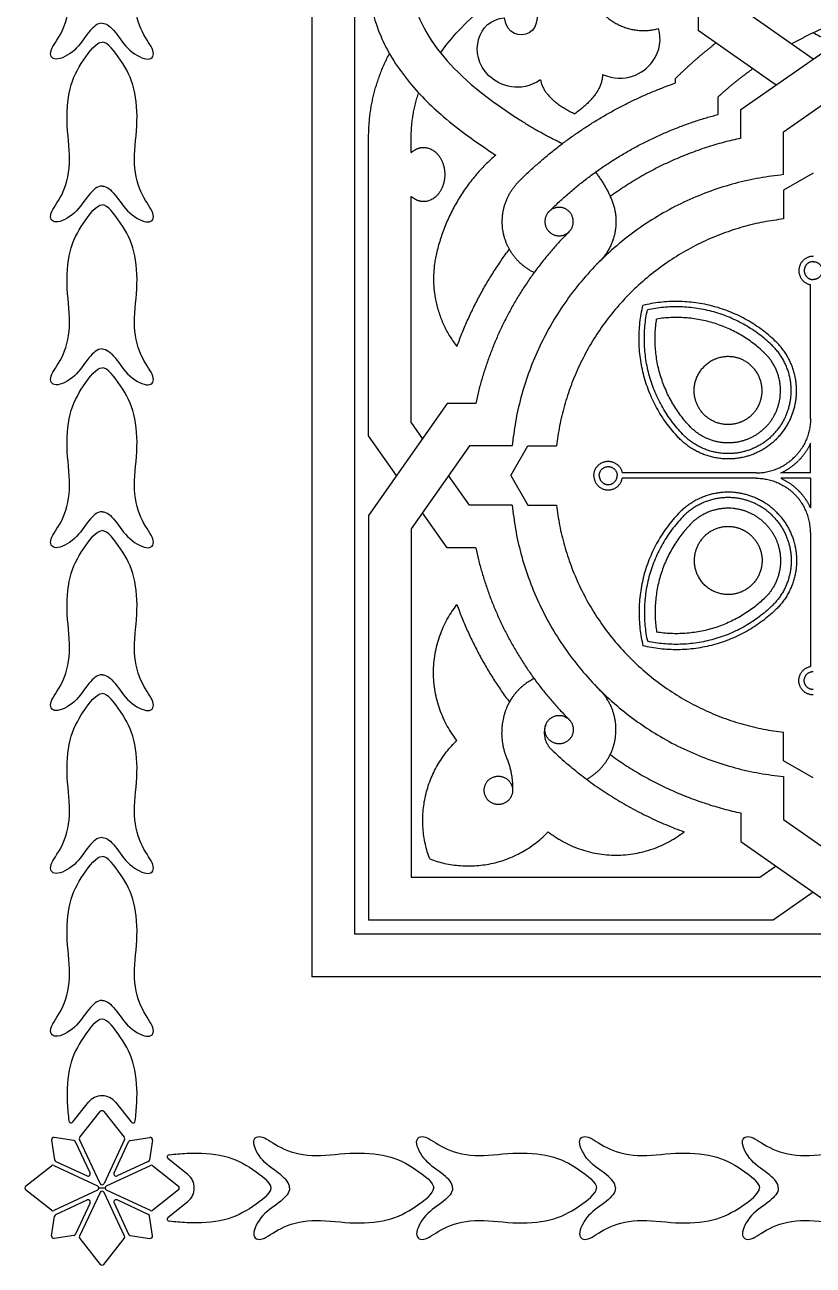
# Model space of a CAD drawing. Header units: millimetres. Extents: x -100 to 100, y -100 to 100.
# Drawn here: x -71.68 to -47.06, y -71.68 to -32.94 of the extents above; entities that cross this region are included whole.
import ezdxf

# ---------------------------------------------------------------- set-up
doc = ezdxf.new("R2010")
doc.units = ezdxf.units.MM
doc.header["$MEASUREMENT"] = 0
doc.layers.add('Layer 03', color=5, linetype='Continuous')

msp = doc.modelspace()

# ---------------------------------------------------------------- linework, layer by layer
at = {"layer": 'Layer 03'}
for p, q in [((-62.717, 28.038), (-62.717, -62.675)), ((-61.386, 28.038), (-61.386, -61.343)), ((-50.649, -32.482), (-50.649, -33.124)), ((-47.062, -34.011), (-49.318, -32.431)), ((-48.222, -34.824), (-50.649, -33.124)), ((-49.318, -35.591), (-46.391, -33.541)), ((-47.986, -36.284), (-45.175, -34.315)), ((-51.361, -34.758), (-51.361, -34.618)), ((-49.318, -36.483), (-49.318, -35.591)), ((-60.942, -45.772), (-60.942, -36.449)), ((-47.145, -45.237), (-47.145, -41.057)), ((-58.49, -44.763), (-60.942, -48.266)), ((-57.598, -44.763), (-58.49, -44.763)), ((-60.069, -47.019), (-60.942, -45.772)), ((-47.145, -46.935), (-47.145, -46.008)), ((-48.843, -46.935), (-53.023, -46.935)), ((-48.843, -47.102), (-53.023, -47.102)), ((-47.145, -46.935), (-48.072, -46.935)), ((-47.145, -47.102), (-48.072, -47.102)), ((-47.145, -47.102), (-47.145, -48.029)), ((-60.942, -48.266), (-60.942, -60.899)), ((-58.49, -49.275), (-59.257, -48.179)), ((-47.145, -48.8), (-47.145, -52.98)), ((-57.598, -49.275), (-58.49, -49.275)), ((-49.318, -57.555), (-49.318, -58.447)), ((-49.318, -58.447), (-45.815, -60.899)), ((-47.062, -60.026), (-48.308, -60.899)), ((-48.308, -60.899), (-60.942, -60.899)), ((27.995, -61.343), (-61.386, -61.343)), ((27.995, -62.675), (-62.717, -62.675)), ((-70.18, -67.204), (-69.687, -66.588)), ((-68.843, -66.588), (-68.351, -67.204)), ((-69.639, -68.797), (-70.093, -67.826)), ((-68.891, -68.797), (-68.438, -67.826)), ((-70.705, -68.438), (-69.733, -68.891)), ((-67.826, -68.438), (-68.797, -68.891)), ((-66.588, -68.843), (-67.204, -68.351)), ((-69.128, -69.201), (-67.756, -68.562)), ((-67.682, -68.57), (-66.88, -69.21)), ((-67.756, -69.969), (-69.128, -69.329)), ((-66.88, -69.32), (-67.682, -69.96)), ((-70.705, -70.093), (-69.733, -69.639)), ((-67.826, -70.093), (-68.797, -69.639)), ((-67.204, -70.18), (-66.588, -69.687)), ((-69.639, -69.733), (-70.093, -70.705)), ((-68.891, -69.733), (-68.438, -70.705))]:
    msp.add_line(p, q, dxfattribs=at)
for points in [[(-50.03, -35.741), (-50.03, -35.19)], [(-47.986, -37.621), (-47.986, -36.284)], [(-59.611, -36.933), (-59.611, -36.449)], [(-47.062, -37.575), (-47.986, -38.109)], [(-59.611, -45.352), (-59.611, -38.3)], [(-47.986, -38.109), (-47.986, -39.004)], [(-59.257, -45.858), (-59.611, -45.352)], [(-57.797, -46.094), (-59.611, -48.685)], [(-56.46, -46.094), (-57.797, -46.094)], [(-56.505, -47.019), (-55.971, -46.094)], [(-55.971, -46.094), (-55.076, -46.094)], [(-57.797, -47.943), (-58.444, -47.019)], [(-56.505, -47.019), (-55.971, -47.943)], [(-56.46, -47.943), (-57.797, -47.943)], [(-55.971, -47.943), (-55.076, -47.943)], [(-59.611, -48.685), (-59.611, -59.568)], [(-47.986, -55.928), (-47.986, -55.033)], [(-47.062, -56.462), (-47.986, -55.928)], [(-47.986, -56.417), (-47.986, -57.754)], [(-47.986, -57.754), (-45.395, -59.568)], [(-48.222, -59.214), (-48.728, -59.568)], [(-48.728, -59.568), (-59.611, -59.568)], [(-69.96, -67.682), (-69.32, -66.88)], [(-69.21, -66.88), (-68.57, -67.682)], [(-70.839, -67.772), (-70.745, -68.385)], [(-70.146, -67.786), (-70.759, -67.691)], [(-69.329, -69.128), (-69.969, -67.756)], [(-68.562, -67.756), (-69.201, -69.128)], [(-68.385, -67.786), (-67.772, -67.691)], [(-67.691, -67.772), (-67.786, -68.385)], [(-71.65, -69.21), (-70.848, -68.57)], [(-70.774, -68.562), (-69.402, -69.201)], [(-70.848, -69.96), (-71.65, -69.32)], [(-69.402, -69.329), (-70.774, -69.969)], [(-69.361, -69.265), (-69.169, -69.265)], [(-69.329, -69.402), (-69.969, -70.774)], [(-68.562, -70.774), (-69.201, -69.402)], [(-70.839, -70.759), (-70.745, -70.146)], [(-67.691, -70.759), (-67.786, -70.146)], [(-70.146, -70.745), (-70.759, -70.839)], [(-69.96, -70.848), (-69.32, -71.65)], [(-69.21, -71.65), (-68.57, -70.848)], [(-68.385, -70.745), (-67.772, -70.839)]]:
    msp.add_lwpolyline(points, dxfattribs=at)
for centre, radius, start, end in [((-69.265, -66.924), 0.54, 38.5846, 141.4154), ((-69.265, -66.924), 0.0704, 38.5846, 141.4154), ((-70.235, -67.161), 0.0704, 185.1175, 321.4154), ((-68.296, -67.161), 0.0704, 218.5846, 354.8825), ((-70.77, -67.761), 0.0704, 81.2435, 188.7565), ((-70.156, -67.855), 0.0704, 25, 81.2435), ((-69.905, -67.726), 0.0704, 141.4154, 205), ((-68.625, -67.726), 0.0704, 335, 38.5846), ((-68.374, -67.855), 0.0704, 98.7565, 155), ((-67.761, -67.761), 0.0704, 351.2435, 98.7565), ((-70.804, -68.625), 0.0704, 65, 128.5846), ((-70.675, -68.374), 0.0704, 188.7565, 245), ((-67.855, -68.374), 0.0704, 295, 351.2435), ((-67.726, -68.625), 0.0704, 51.4154, 115), ((-67.161, -68.296), 0.0704, 95.1175, 231.4154), ((-69.703, -68.827), 0.0704, 245, 25), ((-68.827, -68.827), 0.0704, 155, 295), ((-66.924, -69.265), 0.54, 308.5846, 51.4154), ((-71.606, -69.265), 0.0704, 128.5846, 231.4154), ((-69.432, -69.265), 0.0704, 295, 65), ((-69.265, -69.099), 0.0704, 205, 335), ((-69.099, -69.265), 0.0704, 115, 245), ((-66.924, -69.265), 0.0704, 308.5846, 51.4154), ((-69.703, -69.703), 0.0704, 335, 115), ((-69.265, -69.432), 0.0704, 25, 155), ((-68.827, -69.703), 0.0704, 65, 205), ((-70.804, -69.905), 0.0704, 231.4154, 295), ((-70.675, -70.156), 0.0704, 115, 171.2435), ((-67.855, -70.156), 0.0704, 8.7565, 65), ((-67.726, -69.905), 0.0704, 245, 308.5846), ((-67.161, -70.235), 0.0704, 128.5846, 264.8825), ((-70.77, -70.77), 0.0704, 171.2435, 278.7565), ((-70.156, -70.675), 0.0704, 278.7565, 335), ((-69.905, -70.804), 0.0704, 155, 218.5846), ((-68.625, -70.804), 0.0704, 321.4154, 25), ((-68.374, -70.675), 0.0704, 205, 261.2435), ((-67.761, -70.77), 0.0704, 261.2435, 8.7565), ((-69.265, -71.606), 0.0704, 218.5846, 321.4154)]:
    msp.add_arc(centre, radius, start, end, dxfattribs=at)
for points, degree in [([(-69.265, -32.892), (-69.41, -32.892), (-69.675, -33.118), (-70.077, -33.782), (-70.793, -34.132), (-70.956, -33.765), (-70.501, -33.241), (-70.195, -32.235), (-70.395, -31.016), (-70.323, -29.787), (-69.885, -28.966), (-69.432, -28.393), (-69.265, -28.393)], 3), ([(-69.265, -32.892), (-69.12, -32.892), (-68.856, -33.118), (-68.454, -33.782), (-67.737, -34.132), (-67.575, -33.765), (-68.029, -33.241), (-68.335, -32.235), (-68.135, -31.016), (-68.207, -29.787), (-68.646, -28.966), (-69.099, -28.393), (-69.265, -28.393)], 3), ([(-55.575, -34.657), (-56.205, -35.086), (-57.463, -34.64), (-57.682, -33.315), (-57.131, -32.752), (-56.697, -32.727)], 3), ([(-69.265, -37.978), (-69.41, -37.978), (-69.675, -38.204), (-70.077, -38.868), (-70.793, -39.218), (-70.956, -38.851), (-70.501, -38.327), (-70.195, -37.321), (-70.395, -36.102), (-70.323, -34.873), (-69.885, -34.052), (-69.432, -33.479), (-69.265, -33.479)], 3), ([(-69.265, -37.978), (-69.12, -37.978), (-68.856, -38.204), (-68.454, -38.868), (-67.737, -39.218), (-67.575, -38.851), (-68.029, -38.327), (-68.335, -37.321), (-68.135, -36.102), (-68.207, -34.873), (-68.646, -34.052), (-69.099, -33.479), (-69.265, -33.479)], 3), ([(-55.575, -34.657), (-55.473, -35.252), (-54.506, -35.721)], 2), ([(-53.639, -34.488), (-53.636, -35.091), (-54.506, -35.721)], 2), ([(-69.265, -43.064), (-69.41, -43.064), (-69.675, -43.29), (-70.077, -43.954), (-70.793, -44.304), (-70.956, -43.937), (-70.501, -43.412), (-70.195, -42.407), (-70.395, -41.188), (-70.323, -39.959), (-69.885, -39.138), (-69.432, -38.565), (-69.265, -38.565)], 3), ([(-69.265, -43.064), (-69.12, -43.064), (-68.856, -43.29), (-68.454, -43.954), (-67.737, -44.304), (-67.575, -43.937), (-68.029, -43.412), (-68.335, -42.407), (-68.135, -41.188), (-68.207, -39.959), (-68.646, -39.138), (-69.099, -38.565), (-69.265, -38.565)], 3), ([(-69.265, -48.15), (-69.41, -48.15), (-69.675, -48.376), (-70.077, -49.04), (-70.793, -49.39), (-70.956, -49.023), (-70.501, -48.498), (-70.195, -47.493), (-70.395, -46.274), (-70.323, -45.045), (-69.885, -44.223), (-69.432, -43.651), (-69.265, -43.651)], 3), ([(-69.265, -48.15), (-69.12, -48.15), (-68.856, -48.376), (-68.454, -49.04), (-67.737, -49.39), (-67.575, -49.023), (-68.029, -48.498), (-68.335, -47.493), (-68.135, -46.274), (-68.207, -45.045), (-68.646, -44.223), (-69.099, -43.651), (-69.265, -43.651)], 3), ([(-69.265, -53.236), (-69.41, -53.236), (-69.675, -53.462), (-70.077, -54.126), (-70.793, -54.476), (-70.956, -54.109), (-70.501, -53.584), (-70.195, -52.579), (-70.395, -51.36), (-70.323, -50.131), (-69.885, -49.309), (-69.432, -48.737), (-69.265, -48.737)], 3), ([(-69.265, -53.236), (-69.12, -53.236), (-68.856, -53.462), (-68.454, -54.126), (-67.737, -54.476), (-67.575, -54.109), (-68.029, -53.584), (-68.335, -52.579), (-68.135, -51.36), (-68.207, -50.131), (-68.646, -49.309), (-69.099, -48.737), (-69.265, -48.737)], 3), ([(-69.265, -58.322), (-69.41, -58.322), (-69.675, -58.548), (-70.077, -59.212), (-70.793, -59.562), (-70.956, -59.195), (-70.501, -58.67), (-70.195, -57.665), (-70.395, -56.445), (-70.323, -55.217), (-69.885, -54.395), (-69.432, -53.823), (-69.265, -53.823)], 3), ([(-69.265, -58.322), (-69.12, -58.322), (-68.856, -58.548), (-68.454, -59.212), (-67.737, -59.562), (-67.575, -59.195), (-68.029, -58.67), (-68.335, -57.665), (-68.135, -56.445), (-68.207, -55.217), (-68.646, -54.395), (-69.099, -53.823), (-69.265, -53.823)], 3), ([(-69.265, -63.408), (-69.41, -63.408), (-69.675, -63.634), (-70.077, -64.298), (-70.793, -64.648), (-70.956, -64.28), (-70.501, -63.756), (-70.195, -62.751), (-70.395, -61.531), (-70.323, -60.303), (-69.885, -59.481), (-69.432, -58.909), (-69.265, -58.909)], 3), ([(-69.265, -63.408), (-69.12, -63.408), (-68.856, -63.634), (-68.454, -64.298), (-67.737, -64.648), (-67.575, -64.28), (-68.029, -63.756), (-68.335, -62.751), (-68.135, -61.531), (-68.207, -60.303), (-68.646, -59.481), (-69.099, -58.909), (-69.265, -58.909)], 3), ([(-63.408, -69.265), (-63.408, -69.12), (-63.634, -68.856), (-64.298, -68.454), (-64.648, -67.737), (-64.28, -67.575), (-63.756, -68.029), (-62.751, -68.335), (-61.531, -68.135), (-60.303, -68.207), (-59.481, -68.646), (-58.909, -69.099), (-58.909, -69.265)], 3), ([(-58.322, -69.265), (-58.322, -69.12), (-58.548, -68.856), (-59.212, -68.454), (-59.562, -67.737), (-59.195, -67.575), (-58.67, -68.029), (-57.665, -68.335), (-56.445, -68.135), (-55.217, -68.207), (-54.395, -68.646), (-53.823, -69.099), (-53.823, -69.265)], 3), ([(-53.236, -69.265), (-53.236, -69.12), (-53.462, -68.856), (-54.126, -68.454), (-54.476, -67.737), (-54.109, -67.575), (-53.584, -68.029), (-52.579, -68.335), (-51.36, -68.135), (-50.131, -68.207), (-49.309, -68.646), (-48.737, -69.099), (-48.737, -69.265)], 3), ([(-48.15, -69.265), (-48.15, -69.12), (-48.376, -68.856), (-49.04, -68.454), (-49.39, -67.737), (-49.023, -67.575), (-48.498, -68.029), (-47.493, -68.335), (-46.274, -68.135), (-45.045, -68.207), (-44.223, -68.646), (-43.651, -69.099), (-43.651, -69.265)], 3), ([(-63.408, -69.265), (-63.408, -69.41), (-63.634, -69.675), (-64.298, -70.077), (-64.648, -70.793), (-64.28, -70.956), (-63.756, -70.501), (-62.751, -70.195), (-61.531, -70.395), (-60.303, -70.323), (-59.481, -69.885), (-58.909, -69.432), (-58.909, -69.265)], 3), ([(-58.322, -69.265), (-58.322, -69.41), (-58.548, -69.675), (-59.212, -70.077), (-59.562, -70.793), (-59.195, -70.956), (-58.67, -70.501), (-57.665, -70.195), (-56.445, -70.395), (-55.217, -70.323), (-54.395, -69.885), (-53.823, -69.432), (-53.823, -69.265)], 3), ([(-53.236, -69.265), (-53.236, -69.41), (-53.462, -69.675), (-54.126, -70.077), (-54.476, -70.793), (-54.109, -70.956), (-53.584, -70.501), (-52.579, -70.195), (-51.36, -70.395), (-50.131, -70.323), (-49.309, -69.885), (-48.737, -69.432), (-48.737, -69.265)], 3), ([(-48.15, -69.265), (-48.15, -69.41), (-48.376, -69.675), (-49.04, -70.077), (-49.39, -70.793), (-49.023, -70.956), (-48.498, -70.501), (-47.493, -70.195), (-46.274, -70.395), (-45.045, -70.323), (-44.223, -69.885), (-43.651, -69.432), (-43.651, -69.265)], 3)]:
    msp.add_open_spline(points, degree=degree, dxfattribs=at)
for points, knots in [([(-57.362, -30.571), (-57.4, -29.864), (-58.235, -29.514), (-59.419, -30.068), (-59.768, -31.756), (-59.086, -33.639), (-57.463, -35.111), (-56.218, -35.909)], [-6.608641, -6.608641, -6.608641, -6.608641, -5.286913, -3.965185, -2.643456, -1.321728, -0.227485, -0.227485, -0.227485, -0.227485]), ([(-60.603, -29.898), (-60.631, -29.957), (-60.741, -30.209), (-60.876, -30.676), (-60.95, -31.306), (-60.921, -32.197), (-60.681, -33.114), (-60.216, -34.006), (-59.592, -34.884), (-58.782, -35.689), (-57.828, -36.436), (-57.27, -36.815), (-56.973, -37.007)], [3.606356, 3.606356, 3.606356, 3.606356, 3.716511, 4.070718, 4.42489, 4.785731, 5.573231, 6.009609, 6.481242, 7.389306, 7.931278, 8.52842, 8.52842, 8.52842, 8.52842]), ([(-58.701, -33.818), (-58.512, -33.558), (-57.803, -32.71), (-56.742, -31.907), (-55.546, -32.192), (-55.724, -33.453), (-56.647, -33.238), (-56.697, -32.727)], [1.522309, 1.522309, 1.522309, 1.522309, 1.897779, 2.920833, 3.943887, 4.966941, 5.989995, 5.989995, 5.989995, 5.989995]), ([(-53.639, -34.488), (-52.943, -34.801), (-51.865, -34.19), (-51.797, -33.375), (-51.895, -33.061)], [0, 0, 0, 0, 0.951445, 1.76696, 1.76696, 1.76696, 1.76696]), ([(-69.265, -63.995), (-69.432, -63.995), (-69.885, -64.567), (-70.323, -65.389), (-70.382, -66.394), (-70.321, -66.986), (-70.305, -67.167)], [-7.459801, -7.459801, -7.459801, -7.459801, -6.713821, -5.96784, -5.22186, -4.883497, -4.883497, -4.883497, -4.883497]), ([(-68.226, -67.167), (-68.209, -66.986), (-68.149, -66.394), (-68.207, -65.389), (-68.646, -64.567), (-69.099, -63.995), (-69.265, -63.995)], [4.883497, 4.883497, 4.883497, 4.883497, 5.22186, 5.96784, 6.713821, 7.459801, 7.459801, 7.459801, 7.459801]), ([(-67.167, -68.226), (-66.986, -68.209), (-66.394, -68.149), (-65.389, -68.207), (-64.567, -68.646), (-63.995, -69.099), (-63.995, -69.265)], [4.883497, 4.883497, 4.883497, 4.883497, 5.22186, 5.96784, 6.713821, 7.459801, 7.459801, 7.459801, 7.459801]), ([(-63.995, -69.265), (-63.995, -69.432), (-64.567, -69.885), (-65.389, -70.323), (-66.394, -70.382), (-66.986, -70.321), (-67.167, -70.305)], [-7.459801, -7.459801, -7.459801, -7.459801, -6.713821, -5.96784, -5.22186, -4.883497, -4.883497, -4.883497, -4.883497])]:
    msp.add_open_spline(points, degree=3, knots=knots, dxfattribs=at)
for points, weights in [([(-53.907, -32.208), (-53.233, -33.418), (-51.895, -33.061)], [1, 0.788946362685, 1]), ([(-46.389, -32.894), (-47.08, -33.177), (-47.733, -33.541)], [1, 0.998204233989, 1]), ([(-47.062, -33.193), (-45.433, -33.976), (-44.094, -35.19)], [1, 0.989633287664, 1]), ([(-50.097, -33.511), (-50.763, -34.026), (-51.361, -34.618)], [1, 0.998141816023, 1]), ([(-60.942, -36.449), (-60.942, -35.064), (-60.292, -33.842)], [1, 0.965070069855, 0.989376221096]), ([(-48.949, -34.315), (-49.514, -34.722), (-50.03, -35.19)], [1, 0.998440194385, 1]), ([(-56.28, -37.862), (-54.177, -35.745), (-51.361, -34.758)], [1, 0.974625166116, 1]), ([(-59.611, -36.449), (-59.611, -35.739), (-59.379, -35.069)], [1, 0.986140473794, 1]), ([(-56.218, -35.909), (-55.665, -36.264), (-55.077, -36.556)], [1, 0.998486344724, 1]), ([(-55.293, -38.758), (-53.068, -36.54), (-50.03, -35.741)], [1, 0.96557643417, 1]), ([(-55.077, -36.556), (-54.985, -36.602), (-54.895, -36.653)], [1, 0.999588247284, 1]), ([(-49.318, -36.483), (-51.551, -36.961), (-53.398, -38.304)], [1, 0.978263992708, 1]), ([(-56.973, -37.007), (-58.399, -38.246), (-58.826, -40.087)], [1, 0.951204280877, 1]), ([(-53.859, -37.543), (-53.541, -37.945), (-53.349, -38.42)], [1, 0.989892714905, 1]), ([(-47.986, -37.621), (-55.701, -38.38), (-56.46, -46.094)], [1, 0.772944599719, 1]), ([(-53.349, -38.42), (-52.876, -39.59), (-53.824, -40.421)], [1, 0.815182370245, 1]), ([(-55.322, -38.787), (-55.308, -38.773), (-55.293, -38.758)], [1, 0.999998428335, 1]), ([(-47.986, -39.004), (-54.343, -39.737), (-55.076, -46.094)], [1, 0.783487577359, 1]), ([(-54.681, -39.4), (-56.931, -41.65), (-57.598, -44.763)], [1, 0.959032194543, 1]), ([(-58.826, -40.087), (-59.198, -41.691), (-58.185, -42.989)], [1, 0.902380540683, 1]), ([(-58.185, -42.989), (-57.59, -41.347), (-56.547, -39.947)], [1, 0.98928510323, 1]), ([(-51.263, -45.837), (-52.943, -44.073), (-52.377, -41.704)], [1, 0.878627191178, 1]), ([(-48.244, -42.817), (-50.008, -41.137), (-52.377, -41.704)], [1, 0.878627191178, 1]), ([(-48.359, -42.938), (-50.009, -41.366), (-52.237, -41.843)], [1, 0.884276265123, 1]), ([(-51.142, -45.722), (-52.714, -44.071), (-52.237, -41.843)], [1, 0.884276265123, 1]), ([(-50.901, -45.492), (-52.255, -44.069), (-51.951, -42.129)], [1, 0.896846999986, 1]), ([(-48.589, -43.18), (-50.011, -41.825), (-51.951, -42.129)], [1, 0.896846999986, 1]), ([(-48.608, -43.161), (-48.598, -43.17), (-48.589, -43.179)], [0.862477107479, 0.86319948775, 0.863980345141]), ([(-48.589, -43.18), (-48.599, -43.17), (-48.608, -43.161)], [1, 0.999994350044, 1]), ([(-47.145, -45.237), (-47.145, -45.941), (-47.642, -46.438)], [1, 0.923879160394, 1]), ([(-50.901, -45.492), (-50.91, -45.482), (-50.919, -45.472)], [1, 0.999994350044, 1]), ([(-50.919, -45.472), (-50.91, -45.482), (-50.901, -45.492)], [0.862477107479, 0.86319948775, 0.863980345141]), ([(-47.145, -46.008), (-47.285, -46.317), (-47.524, -46.556)], [1, 0.983918945207, 1]), ([(-48.843, -46.935), (-48.14, -46.935), (-47.642, -46.438)], [1, 0.923879160394, 1]), ([(-48.072, -46.935), (-47.764, -46.795), (-47.524, -46.556)], [1, 0.983918945207, 1]), ([(-48.843, -47.102), (-48.14, -47.102), (-47.642, -47.6)], [1, 0.923879160394, 1]), ([(-48.072, -47.102), (-47.764, -47.242), (-47.524, -47.482)], [1, 0.983918945207, 1]), ([(-47.145, -48.8), (-47.145, -48.097), (-47.642, -47.6)], [1, 0.923879160394, 1]), ([(-47.145, -48.029), (-47.285, -47.721), (-47.524, -47.482)], [1, 0.983918945207, 1]), ([(-56.46, -47.943), (-55.701, -55.658), (-47.986, -56.417)], [1, 0.77294459976, 1]), ([(-55.076, -47.943), (-54.343, -54.3), (-47.986, -55.033)], [1, 0.783487577399, 1]), ([(-51.263, -48.201), (-52.943, -49.965), (-52.377, -52.334)], [1, 0.878627191178, 1]), ([(-51.142, -48.316), (-52.714, -49.966), (-52.237, -52.194)], [1, 0.884276265123, 1]), ([(-50.901, -48.546), (-52.255, -49.968), (-51.951, -51.908)], [1, 0.896846999986, 1]), ([(-50.919, -48.565), (-50.91, -48.556), (-50.901, -48.546)], [0.862477107479, 0.86319948775, 0.863980345141]), ([(-50.901, -48.546), (-50.91, -48.556), (-50.919, -48.565)], [1, 0.999994350044, 1]), ([(-57.598, -49.275), (-56.931, -52.387), (-54.681, -54.638)], [1, 0.959032198564, 1]), ([(-58.186, -55.292), (-59.842, -53.17), (-58.185, -51.049)], [1, 0.788223266144, 1]), ([(-58.185, -51.049), (-57.59, -52.691), (-56.547, -54.09)], [1, 0.98928510323, 1]), ([(-48.359, -51.1), (-50.009, -52.671), (-52.237, -52.194)], [1, 0.884276265123, 1]), ([(-48.589, -50.858), (-50.011, -52.212), (-51.951, -51.908)], [1, 0.896846999986, 1]), ([(-48.589, -50.858), (-48.599, -50.867), (-48.608, -50.876)], [1, 0.999994350044, 1]), ([(-48.608, -50.876), (-48.598, -50.867), (-48.589, -50.858)], [0.862477107479, 0.86319948775, 0.863980345141]), ([(-48.244, -51.22), (-50.008, -52.9), (-52.377, -52.334)], [1, 0.878627191178, 1]), ([(-55.775, -53.357), (-56.398, -53.662), (-56.649, -54.308)], [1, 0.931470776781, 1]), ([(-56.649, -54.308), (-56.946, -55.073), (-56.634, -55.833)], [1, 0.928494195563, 1]), ([(-55.408, -54.791), (-55.583, -55.24), (-55.234, -55.574)], [1, 0.831196798054, 1]), ([(-59.034, -58.991), (-59.829, -56.862), (-58.186, -55.292)], [1, 0.834996116919, 1]), ([(-55.234, -55.574), (-53.433, -57.294), (-51.092, -58.142)], [1, 0.978557527503, 1]), ([(-53.4, -55.732), (-51.552, -57.076), (-49.318, -57.555)], [1, 0.978241894344, 1]), ([(-56.634, -55.833), (-56.431, -56.327), (-56.447, -56.862)], [1, 0.977886066845, 1]), ([(-59.034, -58.991), (-56.905, -59.786), (-55.335, -58.143)], [1, 0.834996116919, 1]), ([(-55.335, -58.143), (-53.213, -59.799), (-51.092, -58.142)], [1, 0.788223266144, 1])]:
    msp.add_rational_spline(points, weights, degree=2, dxfattribs=at)
for points, weights, knots in [([(-59.611, -36.933), (-59.438, -36.77), (-59.223, -36.77), (-58.566, -36.77), (-58.566, -37.616), (-58.566, -38.463), (-59.223, -38.463), (-59.438, -38.463), (-59.611, -38.3)], [0.858709862143, 0.881033342832, 1, 0.707106781187, 1, 0.707106781187, 1, 0.881033342832, 0.858709862143], [5.645163, 5.645163, 5.645163, 6.283185, 6.283185, 7.853982, 7.853982, 9.424778, 9.424778, 10.0628, 10.0628, 10.0628]), ([(-55.775, -40.68), (-56.583, -40.285), (-56.742, -39.399), (-56.9, -38.514), (-56.28, -37.862)], [1, 0.891982827316, 1, 0.891982827316, 1], [1.6846121, 1.6846121, 1.6846121, 1.919154, 1.919154, 2.1536959, 2.1536959, 2.1536959]), ([(-54.994, -39.53), (-55.438, -39.53), (-55.438, -39.086), (-55.438, -38.642), (-54.994, -38.642), (-54.551, -38.642), (-54.551, -39.086), (-54.551, -39.53), (-54.994, -39.53)], [1, 0.707106781187, 1, 0.707106781187, 1, 0.707106781187, 1, 0.707106781187, 1], [0, 0, 0, 0.392699, 0.392699, 0.785398, 0.785398, 1.178097, 1.178097, 1.570796, 1.570796, 1.570796]), ([(-47.062, -40.171), (-47.469, -40.171), (-47.507, -40.576), (-47.545, -40.982), (-47.145, -41.057)], [1, 0.739478057213, 1, 0.739478057213, 1], [0.6862699, 0.6862699, 0.6862699, 0.9196764, 0.9196764, 1.1530829, 1.1530829, 1.1530829]), ([(-47.062, -40.337), (-47.342, -40.337), (-47.342, -40.618), (-47.342, -40.898), (-47.062, -40.898)], [1, 0.707106781187, 1, 0.707106781187, 1], [0.6862699, 0.6862699, 0.6862699, 0.9344982, 0.9344982, 1.1827266, 1.1827266, 1.1827266]), ([(-47.062, -40.337), (-46.781, -40.337), (-46.781, -40.618), (-46.781, -40.898), (-47.062, -40.898)], [1, 0.707106781187, 1, 0.707106781187, 1], [0.6862699, 0.6862699, 0.6862699, 0.9344982, 0.9344982, 1.1827266, 1.1827266, 1.1827266]), ([(-48.324, -45.756), (-47.938, -45.37), (-47.806, -44.841), (-47.526, -43.717), (-48.372, -42.926)], [0.866445848378, 0.89700516535, 1, 0.804098391346, 0.870254336832], [9.466079, 9.466079, 9.466079, 10.182185, 10.182185, 11.544256, 11.544256, 11.544256]), ([(-48.206, -45.874), (-47.788, -45.455), (-47.644, -44.881), (-47.343, -43.675), (-48.244, -42.817)], [0.866445848378, 0.89700516535, 1, 0.805713439207, 0.869181345094], [10.342273, 10.342273, 10.342273, 11.124663, 11.124663, 12.60054, 12.60054, 12.60054]), ([(-48.967, -45.114), (-48.759, -44.906), (-48.688, -44.621), (-48.431, -43.592), (-49.46, -43.335), (-50.042, -43.189), (-50.467, -43.614)], [0.866445848378, 0.89700516535, 1, 0.707106781187, 1, 0.810101615837, 0.866445848378], [0.777044, 0.777044, 0.777044, 1.198488, 1.198488, 2.396976, 2.396976, 3.17402, 3.17402, 3.17402]), ([(-48.56, -45.52), (-48.24, -45.2), (-48.13, -44.76), (-47.895, -43.819), (-48.608, -43.161)], [0.866445848378, 0.89700516535, 1, 0.802763499743, 0.871168090059], [5.570995, 5.570995, 5.570995, 5.992439, 5.992439, 6.79951, 6.79951, 6.79951]), ([(-48.967, -45.114), (-49.175, -45.322), (-49.46, -45.393), (-50.489, -45.65), (-50.746, -44.621), (-50.891, -44.038), (-50.467, -43.614)], [0.866445848378, 0.89700516535, 1, 0.707106781187, 1, 0.810101615837, 0.866445848378], [0.777044, 0.777044, 0.777044, 1.198488, 1.198488, 2.396976, 2.396976, 3.17402, 3.17402, 3.17402]), ([(-48.56, -45.52), (-48.881, -45.841), (-49.321, -45.951), (-50.262, -46.185), (-50.919, -45.472)], [0.866445848378, 0.89700516535, 1, 0.802763499743, 0.871168090059], [5.570995, 5.570995, 5.570995, 5.992439, 5.992439, 6.79951, 6.79951, 6.79951]), ([(-48.206, -45.874), (-48.625, -46.293), (-49.199, -46.436), (-50.406, -46.737), (-51.263, -45.837)], [0.866445848378, 0.89700516535, 1, 0.805713439207, 0.869181345094], [10.342273, 10.342273, 10.342273, 11.124663, 11.124663, 12.60054, 12.60054, 12.60054]), ([(-48.324, -45.756), (-48.71, -46.142), (-49.24, -46.274), (-50.363, -46.555), (-51.155, -45.709)], [0.866445848378, 0.89700516535, 1, 0.804098391346, 0.870254336832], [9.466079, 9.466079, 9.466079, 10.182185, 10.182185, 11.544256, 11.544256, 11.544256]), ([(-53.91, -47.019), (-53.91, -46.611), (-53.504, -46.573), (-53.099, -46.535), (-53.023, -46.935)], [1, 0.739478057213, 1, 0.739478057213, 1], [0.6862699, 0.6862699, 0.6862699, 0.9196764, 0.9196764, 1.1530829, 1.1530829, 1.1530829]), ([(-53.743, -47.019), (-53.743, -46.738), (-53.462, -46.738), (-53.182, -46.738), (-53.182, -47.019)], [1, 0.707106781187, 1, 0.707106781187, 1], [0.6862699, 0.6862699, 0.6862699, 0.9344982, 0.9344982, 1.1827266, 1.1827266, 1.1827266]), ([(-53.91, -47.019), (-53.91, -47.426), (-53.504, -47.464), (-53.099, -47.502), (-53.023, -47.102)], [1, 0.739478057213, 1, 0.739478057213, 1], [0.6862699, 0.6862699, 0.6862699, 0.9196764, 0.9196764, 1.1530829, 1.1530829, 1.1530829]), ([(-53.743, -47.019), (-53.743, -47.299), (-53.462, -47.299), (-53.182, -47.299), (-53.182, -47.019)], [1, 0.707106781187, 1, 0.707106781187, 1], [0.6862699, 0.6862699, 0.6862699, 0.9344982, 0.9344982, 1.1827266, 1.1827266, 1.1827266]), ([(-48.206, -48.163), (-48.625, -47.745), (-49.199, -47.601), (-50.406, -47.3), (-51.263, -48.201)], [0.866445848378, 0.89700516535, 1, 0.805713439207, 0.869181345094], [10.342273, 10.342273, 10.342273, 11.124663, 11.124663, 12.60054, 12.60054, 12.60054]), ([(-48.324, -48.281), (-48.71, -47.895), (-49.24, -47.763), (-50.363, -47.483), (-51.155, -48.329)], [0.866445848378, 0.89700516535, 1, 0.804098391346, 0.870254336832], [9.466079, 9.466079, 9.466079, 10.182185, 10.182185, 11.544256, 11.544256, 11.544256]), ([(-48.56, -48.517), (-48.881, -48.197), (-49.321, -48.087), (-50.262, -47.852), (-50.919, -48.565)], [0.866445848378, 0.89700516535, 1, 0.802763499743, 0.871168090059], [5.570995, 5.570995, 5.570995, 5.992439, 5.992439, 6.79951, 6.79951, 6.79951]), ([(-48.324, -48.281), (-47.938, -48.667), (-47.806, -49.197), (-47.526, -50.321), (-48.372, -51.112)], [0.866445848378, 0.89700516535, 1, 0.804098391346, 0.870254336832], [9.466079, 9.466079, 9.466079, 10.182185, 10.182185, 11.544256, 11.544256, 11.544256]), ([(-48.206, -48.163), (-47.788, -48.582), (-47.644, -49.157), (-47.343, -50.363), (-48.244, -51.22)], [0.866445848378, 0.89700516535, 1, 0.805713439207, 0.869181345094], [10.342273, 10.342273, 10.342273, 11.124663, 11.124663, 12.60054, 12.60054, 12.60054]), ([(-48.967, -48.924), (-49.175, -48.716), (-49.46, -48.645), (-50.489, -48.388), (-50.746, -49.417), (-50.891, -49.999), (-50.467, -50.424)], [0.866445848378, 0.89700516535, 1, 0.707106781187, 1, 0.810101615837, 0.866445848378], [0.777044, 0.777044, 0.777044, 1.198488, 1.198488, 2.396976, 2.396976, 3.17402, 3.17402, 3.17402]), ([(-48.56, -48.517), (-48.24, -48.838), (-48.13, -49.278), (-47.895, -50.219), (-48.608, -50.876)], [0.866445848378, 0.89700516535, 1, 0.802763499743, 0.871168090059], [5.570995, 5.570995, 5.570995, 5.992439, 5.992439, 6.79951, 6.79951, 6.79951]), ([(-48.967, -48.924), (-48.759, -49.132), (-48.688, -49.417), (-48.431, -50.446), (-49.46, -50.703), (-50.042, -50.848), (-50.467, -50.424)], [0.866445848378, 0.89700516535, 1, 0.707106781187, 1, 0.810101615837, 0.866445848378], [0.777044, 0.777044, 0.777044, 1.198488, 1.198488, 2.396976, 2.396976, 3.17402, 3.17402, 3.17402]), ([(-47.062, -53.867), (-47.469, -53.867), (-47.507, -53.461), (-47.545, -53.056), (-47.145, -52.98)], [1, 0.739478057213, 1, 0.739478057213, 1], [0.6862699, 0.6862699, 0.6862699, 0.9196764, 0.9196764, 1.1530829, 1.1530829, 1.1530829]), ([(-47.062, -53.7), (-47.342, -53.7), (-47.342, -53.42), (-47.342, -53.139), (-47.062, -53.139)], [1, 0.707106781187, 1, 0.707106781187, 1], [0.6862699, 0.6862699, 0.6862699, 0.9344982, 0.9344982, 1.1827266, 1.1827266, 1.1827266]), ([(-54.133, -56.504), (-53.327, -56.057), (-53.229, -55.14), (-53.131, -54.224), (-53.824, -53.617)], [1, 0.887523285596, 1, 0.887523285596, 1], [0.9120176, 0.9120176, 0.9120176, 1.1514449, 1.1514449, 1.3908722, 1.3908722, 1.3908722]), ([(-54.994, -54.508), (-55.438, -54.508), (-55.438, -54.951), (-55.438, -55.395), (-54.994, -55.395), (-54.551, -55.395), (-54.551, -54.951), (-54.551, -54.508), (-54.994, -54.508)], [1, 0.707106781187, 1, 0.707106781187, 1, 0.707106781187, 1, 0.707106781187, 1], [0, 0, 0, 0.392699, 0.392699, 0.785398, 0.785398, 1.178097, 1.178097, 1.570796, 1.570796, 1.570796]), ([(-56.891, -56.404), (-57.335, -56.404), (-57.335, -56.848), (-57.335, -57.292), (-56.891, -57.292), (-56.447, -57.292), (-56.447, -56.848), (-56.447, -56.404), (-56.891, -56.404)], [1, 0.707106781187, 1, 0.707106781187, 1, 0.707106781187, 1, 0.707106781187, 1], [0, 0, 0, 0.392699, 0.392699, 0.785398, 0.785398, 1.178097, 1.178097, 1.570796, 1.570796, 1.570796])]:
    msp.add_rational_spline(points, weights, degree=2, knots=knots, dxfattribs=at)

doc.saveas('drawing.dxf')
